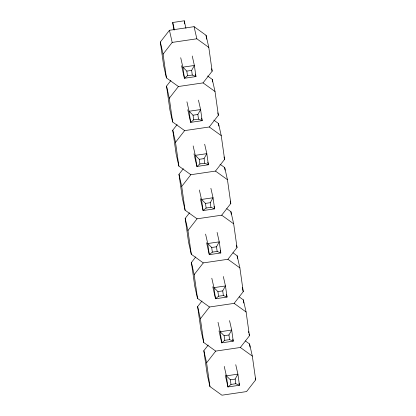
<?xml version="1.0" encoding="UTF-8"?>
<svg xmlns="http://www.w3.org/2000/svg" width="416" height="416" viewBox="0 0 416 416"><rect width="100%" height="100%" fill="white"/><g stroke="black" fill="none" stroke-linecap="round" stroke-linejoin="round"><path stroke-width="0.62" d="M180.716 57.72L182.863 67.158L194.381 65.463L195.946 76.57L192.291 75.036L191.636 70.398L194.381 65.463L192.239 56.025M186.935 101.816L189.077 111.254L200.6 109.559L202.166 120.671L198.505 119.137L197.85 114.494L200.6 109.559L198.453 100.121M193.149 145.917L195.296 155.35L206.814 153.655L208.385 164.767L204.724 163.233L204.069 158.595L206.814 153.655L204.672 144.222M199.368 190.013L201.51 199.451L213.034 197.756L214.599 208.863L210.938 207.329L210.288 202.691L213.034 197.756L210.891 188.318M205.587 234.109L207.73 243.547L219.248 241.852L220.818 252.964L217.157 251.43L216.502 246.787L219.248 241.852L217.105 232.419M211.801 278.21L213.949 287.643L225.467 285.948L227.032 297.06L223.376 295.526L222.721 290.888L225.467 285.948L223.324 276.515M218.02 322.306L220.163 331.744L231.686 330.049L233.251 341.156L229.59 339.622L228.935 334.984L231.686 330.049L229.538 320.611M224.234 366.402L226.382 375.84L237.9 374.145L239.465 385.258L235.81 383.724L235.154 379.08L237.9 374.145L235.758 364.712M178.407 86.518L166.431 77.896L163.675 65.775L160.326 42.016L169.437 30.295L194.074 26.671L206.05 35.287L208.806 47.408L212.155 71.172L203.044 82.893L178.407 86.518L169.296 98.233L172.65 121.997L184.626 130.614L209.264 126.989L218.369 115.268L215.02 91.51L212.269 79.383L207.579 76.014M166.431 77.896L163.082 54.137L172.188 42.416L196.83 38.792L208.806 47.408M172.65 121.997L169.894 109.876L166.546 86.112L170.898 80.506M213.798 120.11L218.483 123.484L221.239 135.606L224.588 159.37L215.478 171.085L190.84 174.71L178.864 166.093L176.114 153.972L172.76 130.208L177.117 124.608M178.864 166.093L175.516 142.329L184.626 130.614M220.012 164.211L224.702 167.58L227.453 179.702L230.807 203.466L221.697 215.186L197.059 218.811L185.084 210.194L182.328 198.068L178.979 174.309L183.336 168.704M185.084 210.194L181.73 186.43L190.84 174.71M226.751 208.681L230.916 211.676L233.672 223.803L237.021 247.562L227.911 259.282L203.273 262.907L191.298 254.29L188.547 242.169L185.193 218.405L189.55 212.8M191.298 254.29L187.949 230.526L197.059 218.811M232.97 252.777L237.136 255.778L239.886 267.899L243.24 291.663L234.13 303.378L209.492 307.003L197.517 298.386L194.761 286.265L191.412 262.501L195.77 256.901M197.517 298.386L194.168 274.628L203.273 262.907M239.184 296.878L243.35 299.874L246.106 311.995L249.454 335.759L240.349 347.48L215.712 351.104L203.731 342.488L200.98 330.361L197.631 306.602L201.984 300.997M203.731 342.488L200.382 318.724L209.492 307.003M245.404 340.974L249.569 343.975L252.325 356.096L255.674 379.855L246.563 391.576L221.926 395.2L209.95 386.584L207.194 374.462L203.845 350.698L208.203 345.093M209.95 386.584L206.601 362.82L215.712 351.104M192.291 75.036L187.476 75.743L184.428 78.265L181.568 65.686M198.505 119.137L193.695 119.844L190.642 122.366L187.788 109.782M204.724 163.233L199.914 163.94L196.862 166.462L194.002 153.884M210.938 207.329L206.128 208.036L203.081 210.558L200.361 198.609M217.157 251.43L212.347 252.138L209.295 254.66L206.58 242.705M223.376 295.526L218.561 296.234L215.514 298.756L212.8 286.806M229.59 339.622L224.78 340.33L221.728 342.852L219.014 330.902M235.81 383.724L231 384.431L227.947 386.953L225.233 374.998M173.758 29.9L172.713 22.495L184.236 20.8L185.952 28.35M195.374 74.058L195.946 76.57L184.428 78.265L182.863 67.158L186.826 71.105L191.636 70.398M201.594 118.154L202.166 120.671L190.642 122.366L189.077 111.254L193.04 115.201L197.85 114.494M207.813 162.25L208.385 164.767L196.862 166.462L195.296 155.35L199.259 159.302L204.069 158.595M214.027 206.352L214.599 208.863L203.081 210.558L201.51 199.451L205.473 203.398L210.288 202.691M220.246 250.448L220.818 252.964L209.295 254.66L207.73 243.547L211.692 247.494L216.502 246.787M226.46 294.544L227.032 297.06L215.514 298.756L213.949 287.643L217.911 291.595L222.721 290.888M232.82 339.274L233.251 341.156L221.728 342.852L220.163 331.744L224.125 335.691L228.935 334.984M239.039 383.37L239.465 385.258L227.947 386.953L226.382 375.84L230.344 379.787L235.154 379.08M203.044 82.893L215.02 91.51M209.264 126.989L221.239 135.606M215.478 171.085L227.453 179.702M221.697 215.186L233.672 223.803M227.911 259.282L239.886 267.899M234.13 303.378L246.106 311.995M240.349 347.48L252.325 356.096M211.604 68.749L212.155 71.172M217.818 112.845L218.369 115.268M224.037 156.941L224.588 159.37M194.074 26.671L196.83 38.792M230.256 201.042L230.807 203.466M236.47 245.138L237.021 247.562M242.273 287.42L243.24 291.663M248.492 331.516L248.768 332.727M249.044 333.939L249.454 335.759M255.258 378.04L255.674 379.855M172.713 22.495L174.429 30.046M169.437 30.295L172.188 42.416M160.326 42.016L163.082 54.137M166.546 86.112L169.296 98.233M172.76 130.208L175.516 142.329M178.979 174.309L181.73 186.43M185.193 218.405L187.949 230.526M191.412 262.501L194.168 274.628M197.631 306.602L200.382 318.724M203.845 350.698L206.601 362.82M206.05 35.287L206.591 39.14M212.269 79.383L212.628 81.952M218.483 123.484L218.847 126.053M224.702 167.58L225.061 170.149M230.916 211.676L231.28 214.25M237.136 255.778L237.5 258.346M243.35 299.874L243.807 303.087M249.569 343.975L250.021 347.183M184.236 20.8L184.668 23.889M186.826 71.105L187.476 75.743M193.04 115.201L193.695 119.844M199.259 159.302L199.914 163.94M205.473 203.398L206.128 208.036M211.692 247.494L212.347 252.138M217.911 291.595L218.561 296.234M224.125 335.691L224.78 340.33M230.344 379.787L231 384.431"/></g></svg>
